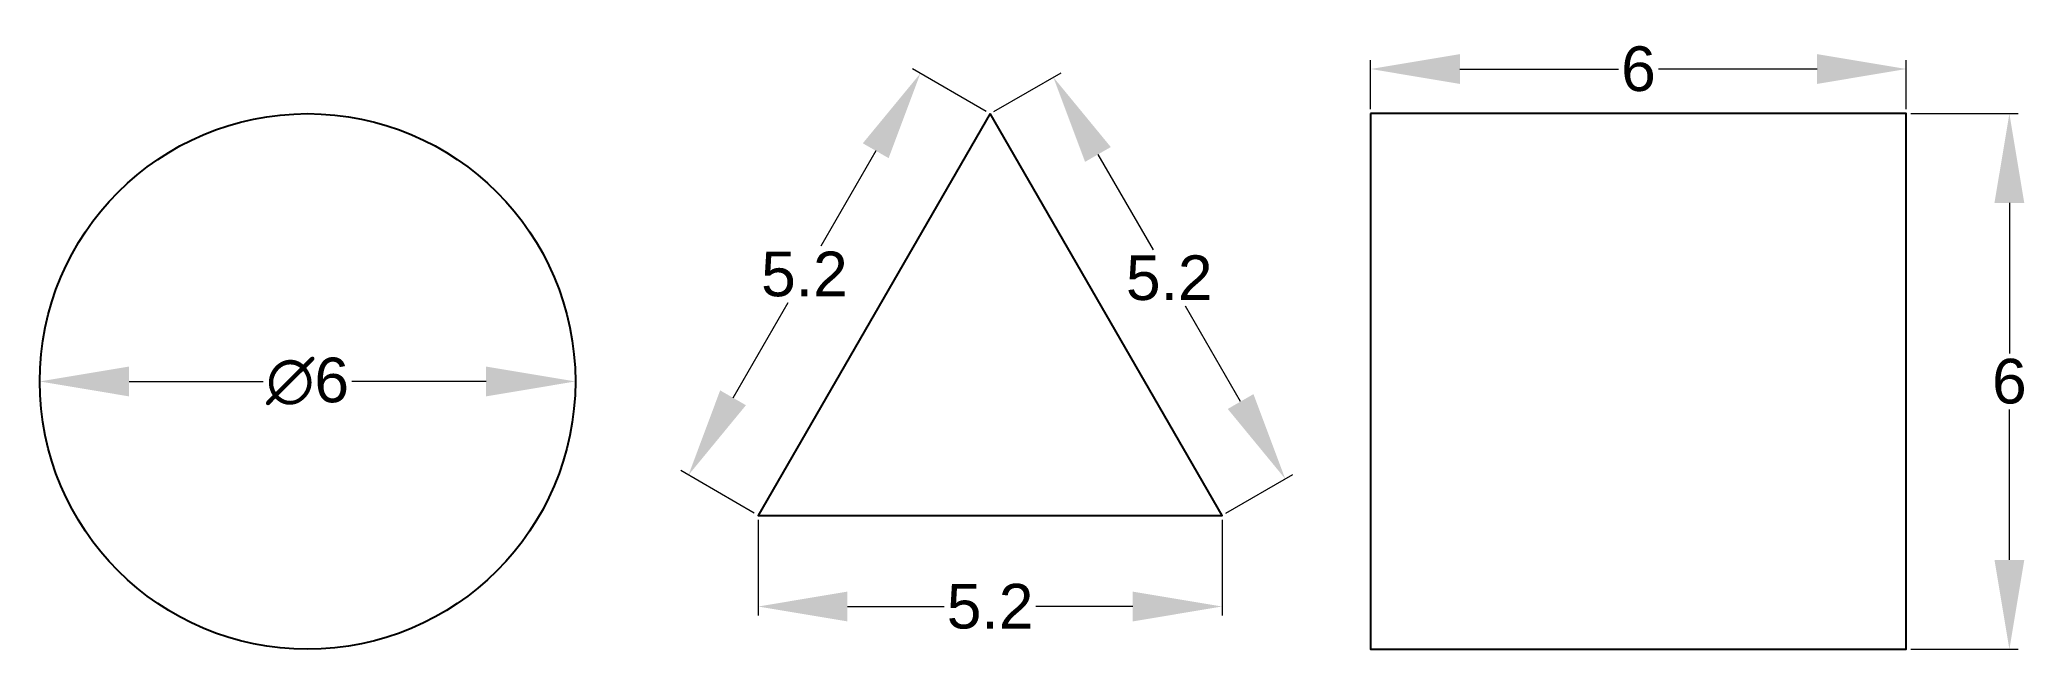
# Model space of a CAD drawing. Header units: inches. Extents: x 4.5 to 26.7, y 12 to 18.8.
import ezdxf

# ---------------------------------------------------------------- set-up
doc = ezdxf.new("R2010")
doc.units = ezdxf.units.IN
doc.header["$MEASUREMENT"] = 0
doc.layers.add('AM_5', color=3, linetype='Continuous', lineweight=15)
doc.styles.get("Standard").update_dxf_attribs({"font": 'arial.ttf'})
doc.dimstyles.new('AM_ANSI$0', dxfattribs={"dimtxt": 0.12, "dimasz": 0.12, "dimexe": 0.1, "dimexo": 0.05, "dimgap": 0.06, "dimtad": 0, "dimtih": 1, "dimtoh": 1, "dimdec": 4, "dimzin": 7, "dimdsep": 46, "dimtxsty": 'Standard', "dimcen": 0, "dimclrd": 256, "dimclre": 256, "dimclrt": 2, "dimadec": 0, "dimazin": 2, "dimtp": 0.1, "dimtm": 0.1, "dimtfac": 0.71, "dimtdec": 4, "dimtofl": 0, "dimtmove": 0, "dimatfit": 3, "dimfxl": 1, "dimtolj": 1, "dimtzin": 7, "dimlwd": -1, "dimlwe": -1, "dimarcsym": 0})
doc.dimstyles.new('AM_ANSI$3', dxfattribs={"dimtxt": 0.12, "dimasz": 0.12, "dimexe": 0.1, "dimexo": 0.05, "dimgap": 0.06, "dimtad": 0, "dimtih": 1, "dimtoh": 1, "dimdec": 4, "dimzin": 7, "dimdsep": 46, "dimtxsty": 'Standard', "dimcen": 0, "dimclrd": 256, "dimclre": 256, "dimclrt": 2, "dimadec": 0, "dimazin": 2, "dimtp": 0.1, "dimtm": 0.1, "dimtfac": 0.71, "dimtdec": 4, "dimtofl": 0, "dimtmove": 0, "dimatfit": 0, "dimfxl": 1, "dimtolj": 1, "dimtzin": 7, "dimlwd": -1, "dimlwe": -1, "dimarcsym": 0})

# ---------------------------------------------------------------- blocks, each defined once
blk = doc.blocks.new('*D5')
at = {"layer": 'AM_5', "linetype": 'ByBlock', "transparency": 16777216}
for p, q in [((5.479, 14.954), (6.983, 14.954)), ((9.479, 14.954), (7.975, 14.954))]:
    blk.add_line(p, q, dxfattribs=at)
at = {"layer": 'AM_5', "transparency": 16777216}
for points in [[(5.479, 15.121), (5.479, 14.787), (4.479, 14.954)], [(9.479, 15.121), (9.479, 14.787), (10.479, 14.954)]]:
    blk.add_solid(points, dxfattribs=at)
at = {"layer": 'Defpoints', "color": 0, "transparency": 16777216}
for p in [(4.479, 14.954), (10.479, 14.954)]:
    blk.add_point(p, dxfattribs=at)
at = {"layer": 'AM_5', "color": 2, "transparency": 16777216, "insert": (7.479, 14.954), "char_height": 0.5, "attachment_point": 5}
blk.add_mtext('\\A1;∅6', dxfattribs=at)
blk = doc.blocks.new('*D6')
at = {"layer": 'AM_5', "linetype": 'ByBlock', "transparency": 16777216}
for p, q in [((19.388, 18.004), (19.388, 18.554)), ((25.388, 18.004), (25.388, 18.554)), ((20.388, 18.454), (22.163, 18.454)), ((24.388, 18.454), (22.613, 18.454))]:
    blk.add_line(p, q, dxfattribs=at)
at = {"layer": 'AM_5', "transparency": 16777216}
for points in [[(20.388, 18.621), (20.388, 18.287), (19.388, 18.454)], [(24.388, 18.621), (24.388, 18.287), (25.388, 18.454)]]:
    blk.add_solid(points, dxfattribs=at)
at = {"layer": 'Defpoints', "color": 0, "transparency": 16777216}
for p in [(25.388, 18.454), (19.388, 17.954), (25.388, 17.954)]:
    blk.add_point(p, dxfattribs=at)
at = {"layer": 'AM_5', "color": 2, "transparency": 16777216, "insert": (22.388, 18.454), "char_height": 0.5, "attachment_point": 5}
blk.add_mtext('\\A1;6', dxfattribs=at)
blk = doc.blocks.new('*D7')
at = {"layer": 'AM_5', "linetype": 'ByBlock', "transparency": 16777216}
for p, q in [((25.438, 17.954), (26.643, 17.954)), ((26.543, 16.954), (26.543, 15.269)), ((26.543, 12.954), (26.543, 14.639)), ((25.438, 11.954), (26.643, 11.954))]:
    blk.add_line(p, q, dxfattribs=at)
at = {"layer": 'AM_5', "transparency": 16777216}
for points in [[(26.376, 16.954), (26.71, 16.954), (26.543, 17.954)], [(26.376, 12.954), (26.71, 12.954), (26.543, 11.954)]]:
    blk.add_solid(points, dxfattribs=at)
at = {"layer": 'Defpoints', "color": 0, "transparency": 16777216}
for p in [(25.388, 17.954), (25.388, 11.954), (26.543, 11.954)]:
    blk.add_point(p, dxfattribs=at)
at = {"layer": 'AM_5', "color": 2, "transparency": 16777216, "insert": (26.543, 14.954), "char_height": 0.5, "attachment_point": 5}
blk.add_mtext('\\A1;6', dxfattribs=at)
blk = doc.blocks.new('*D8')
at = {"layer": 'AM_5', "linetype": 'ByBlock', "transparency": 16777216}
for p, q in [((15.081, 17.979), (14.257, 18.455)), ((13.844, 17.539), (13.227, 16.47)), ((12.246, 14.771), (12.863, 15.84)), ((12.483, 13.479), (11.659, 13.955))]:
    blk.add_line(p, q, dxfattribs=at)
at = {"layer": 'AM_5', "transparency": 16777216}
for points in [[(13.699, 17.622), (13.988, 17.456), (14.344, 18.405)], [(12.101, 14.854), (12.39, 14.688), (11.746, 13.905)]]:
    blk.add_solid(points, dxfattribs=at)
at = {"layer": 'Defpoints', "color": 0, "transparency": 16777216}
for p in [(14.344, 18.405), (15.125, 17.954), (12.527, 13.454)]:
    blk.add_point(p, dxfattribs=at)
at = {"layer": 'AM_5', "color": 2, "transparency": 16777216, "insert": (13.045, 16.155), "char_height": 0.5, "attachment_point": 5}
blk.add_mtext('\\A1;5.2', dxfattribs=at)
blk = doc.blocks.new('*D9')
at = {"layer": 'AM_5', "linetype": 'ByBlock', "transparency": 16777216}
for p, q in [((15.168, 17.979), (15.92, 18.413)), ((16.333, 17.497), (16.95, 16.428)), ((17.931, 14.729), (17.314, 15.798)), ((17.766, 13.479), (18.518, 13.913))]:
    blk.add_line(p, q, dxfattribs=at)
at = {"layer": 'AM_5', "transparency": 16777216}
for points in [[(16.477, 17.58), (16.189, 17.414), (15.833, 18.363)], [(18.075, 14.812), (17.787, 14.646), (18.431, 13.863)]]:
    blk.add_solid(points, dxfattribs=at)
at = {"layer": 'Defpoints', "color": 0, "transparency": 16777216}
for p in [(15.125, 17.954), (18.431, 13.863), (17.723, 13.454)]:
    blk.add_point(p, dxfattribs=at)
at = {"layer": 'AM_5', "color": 2, "transparency": 16777216, "insert": (17.132, 16.113), "char_height": 0.5, "attachment_point": 5}
blk.add_mtext('\\A1;5.2', dxfattribs=at)
blk = doc.blocks.new('*D10')
at = {"layer": 'AM_5', "linetype": 'ByBlock', "transparency": 16777216}
for p, q in [((12.527, 13.404), (12.527, 12.333)), ((17.723, 13.404), (17.723, 12.333)), ((13.527, 12.433), (14.612, 12.433)), ((16.723, 12.433), (15.637, 12.433))]:
    blk.add_line(p, q, dxfattribs=at)
at = {"layer": 'AM_5', "transparency": 16777216}
for points in [[(13.527, 12.6), (13.527, 12.266), (12.527, 12.433)], [(16.723, 12.6), (16.723, 12.266), (17.723, 12.433)]]:
    blk.add_solid(points, dxfattribs=at)
at = {"layer": 'Defpoints', "color": 0, "transparency": 16777216}
for p in [(12.527, 13.454), (17.723, 13.454), (17.723, 12.433)]:
    blk.add_point(p, dxfattribs=at)
at = {"layer": 'AM_5', "color": 2, "transparency": 16777216, "insert": (15.125, 12.433), "char_height": 0.5, "attachment_point": 5}
blk.add_mtext('\\A1;5.2', dxfattribs=at)

msp = doc.modelspace()

# ---------------------------------------------------------------- linework, layer by layer
for points in [[(15.125, 17.954), (12.527, 13.454), (17.723, 13.454)], [(19.388, 17.954), (19.388, 11.954), (25.388, 11.954), (25.388, 17.954)]]:
    msp.add_lwpolyline(points, close=True)
msp.add_circle((7.479, 14.954), 3)

# ---------------------------------------------------------------- dimensions: what is measured, and where the dimension line sits
at = {"layer": 'AM_5'}
dim = msp.add_linear_dim(base=(25.388, 18.454), p1=(19.388, 17.954), p2=(25.388, 17.954), dimstyle='AM_ANSI$0', override={"dimtxt": 0.5, "dimasz": 1, "dimdec": 0, "dimatfit": 0}, dxfattribs=at)
dim.commit()
dim.dimension.update_dxf_attribs({"geometry": '*D6', "text_midpoint": (22.388, 18.454)})
for p1, p2, distance, override, picture, middle in [((12.527, 13.454), (15.125, 17.954), 0.902, {"dimtxt": 0.5, "dimasz": 1, "dimdec": 1, "dimatfit": 0}, '*D8', (13.045, 16.155)), ((15.125, 17.954), (17.723, 13.454), 0.818, {"dimtxt": 0.5, "dimasz": 1, "dimdec": 1, "dimatfit": 0}, '*D9', (17.132, 16.113)), ((25.388, 17.954), (25.388, 11.954), 1.155, {"dimtxt": 0.5, "dimasz": 1, "dimdec": 0, "dimatfit": 0}, '*D7', (26.543, 14.954)), ((12.527, 13.454), (17.723, 13.454), -1.021, {"dimtxt": 0.5, "dimasz": 1, "dimdec": 1, "dimatfit": 0}, '*D10', (15.125, 12.433))]:
    dim = msp.add_aligned_dim(p1=p1, p2=p2, distance=distance, dimstyle='AM_ANSI$0', override=override, dxfattribs=at)
    dim.commit()
    dim.dimension.update_dxf_attribs({"geometry": picture, "text_midpoint": middle})
dim = msp.add_diameter_dim_2p(p1=(4.479, 14.954), p2=(10.479, 14.954), dimstyle='AM_ANSI$3', override={"dimtxt": 0.5, "dimasz": 1, "dimdec": 0, "dimrnd": 0, "dimpost": ''}, dxfattribs=at)
dim.commit()
dim.dimension.update_dxf_attribs({"geometry": '*D5', "text_midpoint": (7.479, 14.954), "dimtype": 163})

doc.saveas('drawing.dxf')
